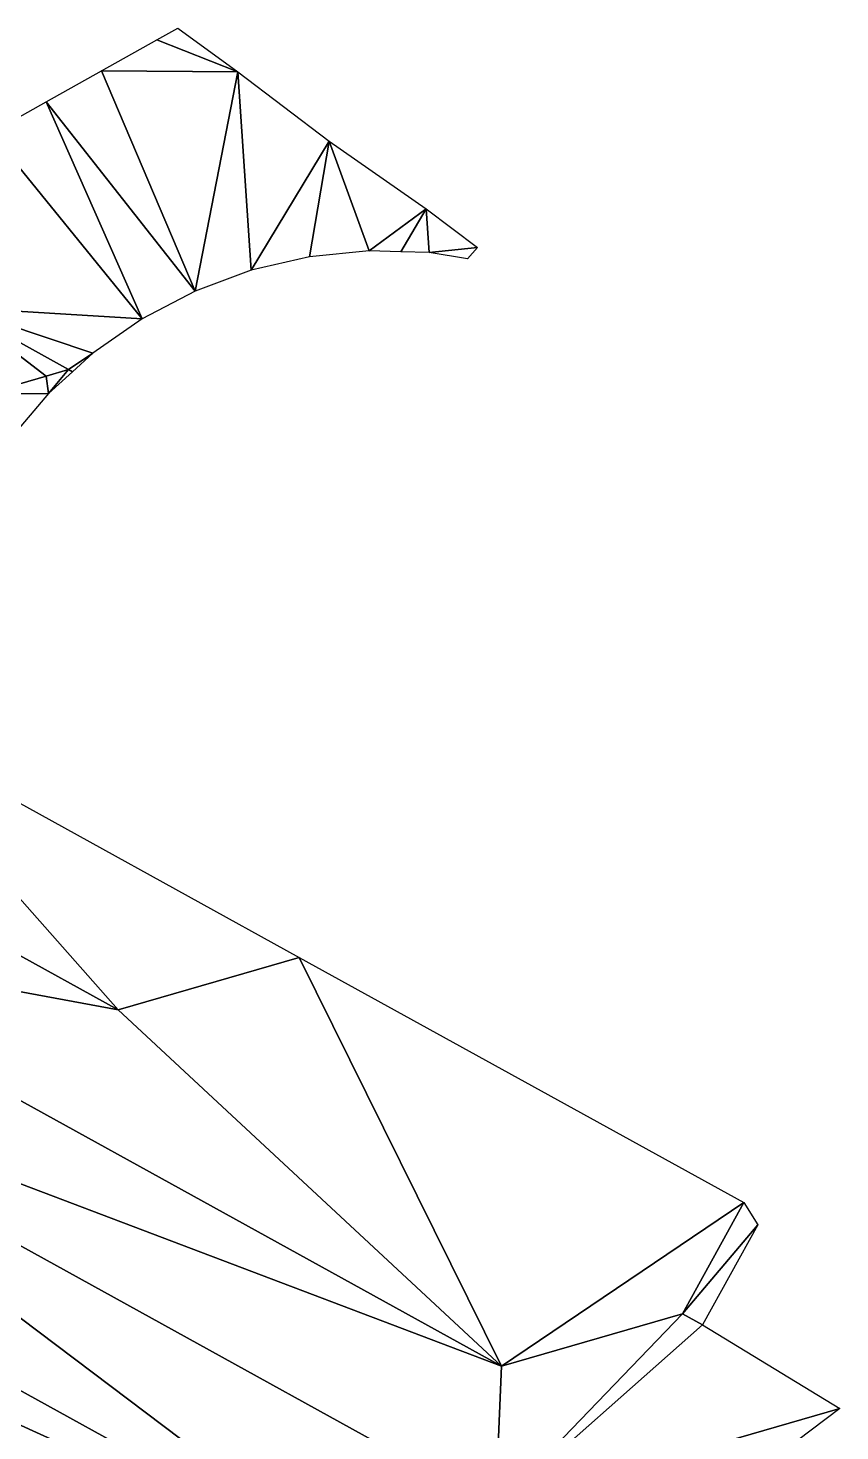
# Model space of a CAD drawing. Header units: millimetres. Extents: x 236046 to 236475, y 140480 to 140633.
# Drawn here: x 236169.81 to 236195.4, y 140573.75 to 140617.93 of the extents above; entities that cross this region are included whole.
import ezdxf

# ---------------------------------------------------------------- set-up
doc = ezdxf.new("R2010")
doc.units = ezdxf.units.MM
doc.layers.add('pas de calque', color=7, linetype='Continuous')

msp = doc.modelspace()

# ---------------------------------------------------------------- linework, layer by layer
at = {"layer": 'pas de calque'}
for points in [[(236174.529, 140617.931, 75.474), (236176.421, 140616.555, 75.474), (236173.875, 140617.565, 75.437), (236174.529, 140617.931, 75.474)], [(236172.13, 140616.588, 75.339), (236173.875, 140617.565, 75.437), (236176.421, 140616.555, 75.474), (236172.13, 140616.588, 75.339)], [(236175.076, 140609.65, 75.098), (236170.385, 140615.611, 75.242), (236172.13, 140616.588, 75.339), (236175.076, 140609.65, 75.098)], [(236176.421, 140616.555, 75.474), (236175.076, 140609.65, 75.098), (236172.13, 140616.588, 75.339), (236176.421, 140616.555, 75.474)], [(236176.847, 140610.306, 75.218), (236175.076, 140609.65, 75.098), (236176.421, 140616.555, 75.474), (236176.847, 140610.306, 75.218)], [(236176.421, 140616.555, 75.474), (236179.305, 140614.37, 75.472), (236176.847, 140610.306, 75.218), (236176.421, 140616.555, 75.474)], [(236173.404, 140608.774, 74.977), (236168.639, 140614.634, 75.144), (236170.385, 140615.611, 75.242), (236173.404, 140608.774, 74.977)], [(236170.385, 140615.611, 75.242), (236175.076, 140609.65, 75.098), (236173.404, 140608.774, 74.977), (236170.385, 140615.611, 75.242)], [(236173.404, 140608.774, 74.977), (236167.556, 140609.126, 74.9), (236168.639, 140614.634, 75.144), (236173.404, 140608.774, 74.977)], [(236176.847, 140610.306, 75.218), (236179.305, 140614.37, 75.472), (236178.686, 140610.73, 75.302), (236176.847, 140610.306, 75.218)], [(236180.565, 140610.915, 75.367), (236178.686, 140610.73, 75.302), (236179.305, 140614.37, 75.472), (236180.565, 140610.915, 75.367)], [(236182.353, 140612.235, 75.477), (236180.565, 140610.915, 75.367), (236179.305, 140614.37, 75.472), (236182.353, 140612.235, 75.477)], [(236181.559, 140610.886, 75.409), (236180.565, 140610.915, 75.367), (236182.353, 140612.235, 75.477), (236181.559, 140610.886, 75.409)], [(236181.559, 140610.886, 75.409), (236182.353, 140612.235, 75.477), (236182.452, 140610.859, 75.432), (236181.559, 140610.886, 75.409)], [(236183.979, 140611.016, 75.477), (236182.452, 140610.859, 75.432), (236182.353, 140612.235, 75.477), (236183.979, 140611.016, 75.477)], [(236183.661, 140610.667, 75.457), (236182.452, 140610.859, 75.432), (236183.979, 140611.016, 75.477), (236183.661, 140610.667, 75.457)], [(236167.556, 140609.126, 74.9), (236173.404, 140608.774, 74.977), (236171.857, 140607.692, 74.858), (236167.556, 140609.126, 74.9)], [(236167.556, 140609.126, 74.9), (236171.857, 140607.692, 74.858), (236171.09, 140607.177, 74.95), (236167.556, 140609.126, 74.9)], [(236170.384, 140606.973, 74.95), (236167.556, 140609.126, 74.9), (236171.09, 140607.177, 74.95), (236170.384, 140606.973, 74.95)], [(236168.462, 140606.417, 74.95), (236167.556, 140609.126, 74.9), (236170.384, 140606.973, 74.95), (236168.462, 140606.417, 74.95)], [(236171.216, 140607.108, 74.95), (236171.09, 140607.177, 74.95), (236171.857, 140607.692, 74.858), (236171.216, 140607.108, 74.95)], [(236170.384, 140606.973, 74.95), (236170.461, 140606.421, 74.961), (236168.462, 140606.417, 74.95), (236170.384, 140606.973, 74.95)], [(236171.09, 140607.177, 74.95), (236170.461, 140606.421, 74.961), (236170.384, 140606.973, 74.95), (236171.09, 140607.177, 74.95)], [(236171.216, 140607.108, 74.95), (236170.461, 140606.421, 74.961), (236171.09, 140607.177, 74.95), (236171.216, 140607.108, 74.95)], [(236169.239, 140604.982, 74.98), (236168.462, 140606.417, 74.95), (236170.461, 140606.421, 74.961), (236169.239, 140604.982, 74.98)], [(236162.151, 140592.81, 75.2), (236164.351, 140596.39, 75.1), (236172.653, 140587.014, 75.2), (236162.151, 140592.81, 75.2)], [(236178.359, 140588.664, 75.2), (236172.653, 140587.014, 75.2), (236164.351, 140596.39, 75.1), (236178.359, 140588.664, 75.2)], [(236160.218, 140589.312, 75.3), (236162.151, 140592.81, 75.2), (236172.653, 140587.014, 75.2), (236160.218, 140589.312, 75.3)], [(236184.73, 140575.79, 75.3), (236158.288, 140585.805, 75.4), (236160.218, 140589.312, 75.3), (236184.73, 140575.79, 75.3)], [(236184.73, 140575.79, 75.3), (236160.218, 140589.312, 75.3), (236172.653, 140587.014, 75.2), (236184.73, 140575.79, 75.3)], [(236178.359, 140588.664, 75.2), (236184.73, 140575.79, 75.3), (236172.653, 140587.014, 75.2), (236178.359, 140588.664, 75.2)], [(236178.359, 140588.664, 75.2), (236192.371, 140580.941, 75.3), (236184.73, 140575.79, 75.3), (236178.359, 140588.664, 75.2)], [(236180.867, 140568.785, 75.5), (236156.355, 140582.307, 75.5), (236158.288, 140585.805, 75.4), (236180.867, 140568.785, 75.5)], [(236184.547, 140571.321, 75.4), (236158.288, 140585.805, 75.4), (236184.73, 140575.79, 75.3), (236184.547, 140571.321, 75.4)], [(236158.288, 140585.805, 75.4), (236184.547, 140571.321, 75.4), (236180.867, 140568.785, 75.5), (236158.288, 140585.805, 75.4)], [(236156.355, 140582.307, 75.5), (236180.867, 140568.785, 75.5), (236157.135, 140579.587, 75.55), (236156.355, 140582.307, 75.5)], [(236192.371, 140580.941, 75.3), (236190.439, 140577.439, 75.3), (236184.73, 140575.79, 75.3), (236192.371, 140580.941, 75.3)], [(236190.439, 140577.439, 75.3), (236192.371, 140580.941, 75.3), (236192.807, 140580.242, 75.3), (236190.439, 140577.439, 75.3)], [(236192.807, 140580.242, 75.3), (236191.07, 140577.088, 75.3), (236190.439, 140577.439, 75.3), (236192.807, 140580.242, 75.3)], [(236157.135, 140579.587, 75.55), (236180.867, 140568.785, 75.5), (236179.905, 140567.037, 75.55), (236157.135, 140579.587, 75.55)], [(236157.135, 140579.587, 75.55), (236179.905, 140567.037, 75.55), (236160.828, 140573.439, 75.6), (236157.135, 140579.587, 75.55)], [(236184.547, 140571.321, 75.4), (236184.73, 140575.79, 75.3), (236190.439, 140577.439, 75.3), (236184.547, 140571.321, 75.4)], [(236191.07, 140577.088, 75.3), (236184.547, 140571.321, 75.4), (236190.439, 140577.439, 75.3), (236191.07, 140577.088, 75.3)], [(236195.399, 140574.458, 75.4), (236184.547, 140571.321, 75.4), (236191.07, 140577.088, 75.3), (236195.399, 140574.458, 75.4)], [(236195.399, 140574.458, 75.4), (236192.207, 140572.058, 75.5), (236184.547, 140571.321, 75.4), (236195.399, 140574.458, 75.4)]]:
    msp.add_3dface(points, dxfattribs=at)

doc.saveas('drawing.dxf')
